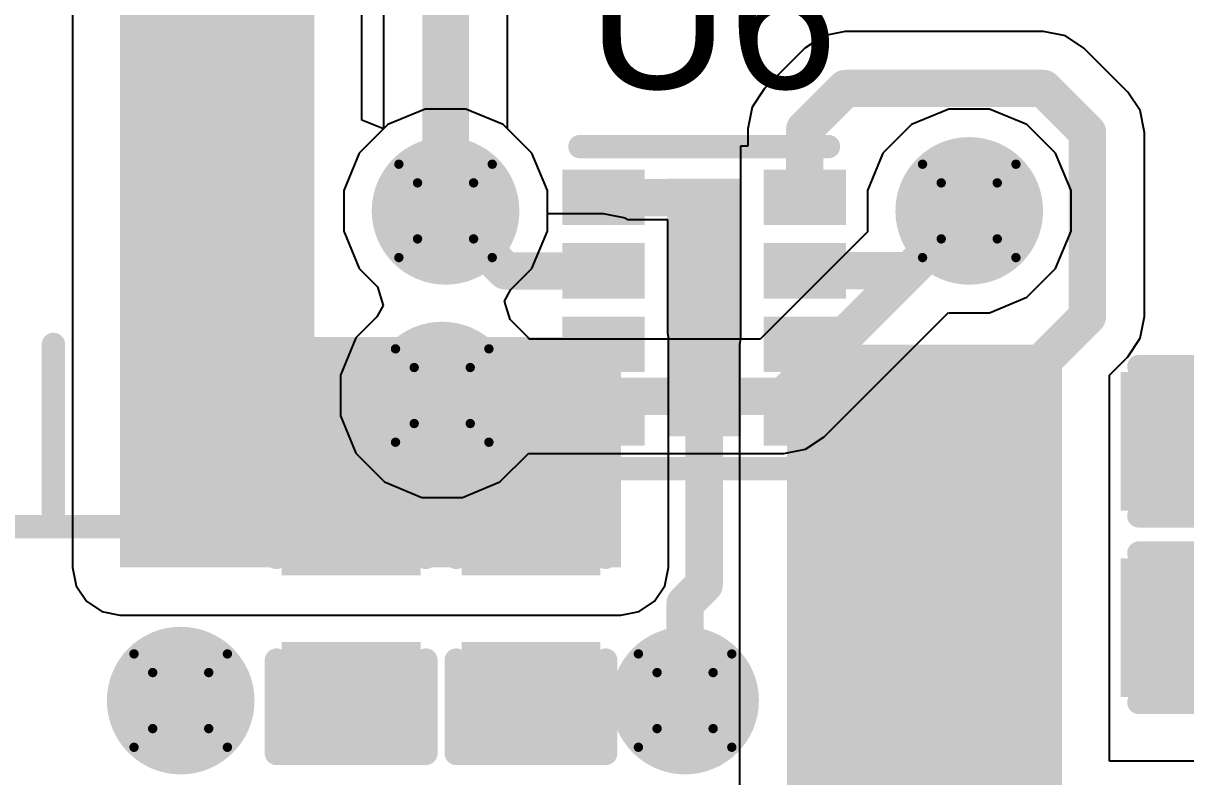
# Model space of a CAD drawing. Header units: inches. Extents: x -6 to 198, y 0 to 119.
# Drawn here: x 48.01 to 54.34, y 24.12 to 28.22 of the extents above; entities that cross this region are included whole.
import ezdxf

# ---------------------------------------------------------------- set-up
doc = ezdxf.new("R2010")
doc.units = ezdxf.units.IN
for name, color, linetype in [('Bottom Layer', 5, 'Continuous'), ('Bottom Solder', 6, 'Continuous'), ('Drill Drawing', 1, 'Continuous'), ('Top Layer', 1, 'Continuous'), ('Top Overlay', 2, 'Continuous'), ('Top Paste', 8, 'Continuous'), ('Top Solder', 216, 'Continuous'), ('Via Holes', 16, 'Continuous')]:
    doc.layers.add(name, color=color, linetype=linetype)
doc.styles.add('Arial', font='', dxfattribs={"height": 0.2})
doc.styles.get('Arial').set_extended_font_data('Arial')

# ---------------------------------------------------------------- blocks, each defined once
blk = doc.blocks.new('DFN_8_1_2_1_6__22')
at = {"layer": 'Top Layer'}
for points in [[(-0.375, 0.7), (-0.375, 0.5), (-0.72, 0.5), (-0.72, 0.7)], [(0.72, 0.7), (0.72, 0.5), (0.375, 0.5), (0.375, 0.7)], [(0.15, 0.65), (0.15, -0.65), (-0.15, -0.65), (-0.15, 0.65)], [(-0.375, 0.3), (-0.375, 0.1), (-0.72, 0.1), (-0.72, 0.3)], [(0.72, 0.3), (0.72, 0.1), (0.375, 0.1), (0.375, 0.3)], [(-0.375, -0.1), (-0.375, -0.3), (-0.72, -0.3), (-0.72, -0.1)], [(0.72, -0.1), (0.72, -0.3), (0.375, -0.3), (0.375, -0.1)], [(-0.375, -0.5), (-0.375, -0.7), (-0.72, -0.7), (-0.72, -0.5)], [(0.72, -0.5), (0.72, -0.7), (0.375, -0.7), (0.375, -0.5)]]:
    blk.add_hatch(color=1, dxfattribs=at).paths.add_polyline_path(points)
at = {"layer": 'Top Paste'}
for points in [[(-0.375, 0.7), (-0.375, 0.5), (-0.72, 0.5), (-0.72, 0.7)], [(0.72, 0.7), (0.72, 0.5), (0.375, 0.5), (0.375, 0.7)], [(0.15, 0.65), (0.15, -0.65), (-0.15, -0.65), (-0.15, 0.65)], [(-0.375, 0.3), (-0.375, 0.1), (-0.72, 0.1), (-0.72, 0.3)], [(0.72, 0.3), (0.72, 0.1), (0.375, 0.1), (0.375, 0.3)], [(-0.375, -0.1), (-0.375, -0.3), (-0.72, -0.3), (-0.72, -0.1)], [(0.72, -0.1), (0.72, -0.3), (0.375, -0.3), (0.375, -0.1)], [(-0.375, -0.5), (-0.375, -0.7), (-0.72, -0.7), (-0.72, -0.5)], [(0.72, -0.5), (0.72, -0.7), (0.375, -0.7), (0.375, -0.5)]]:
    blk.add_hatch(color=8, dxfattribs=at).paths.add_polyline_path(points)
at = {"layer": 'Top Solder'}
for points in [[(-0.3242, 0.7508), (-0.3242, 0.4492), (-0.7708, 0.4492), (-0.7708, 0.7508)], [(0.2008, 0.7008), (0.2008, -0.7008), (-0.2008, -0.7008), (-0.2008, 0.7008)], [(0.7708, 0.7508), (0.7708, 0.4492), (0.3242, 0.4492), (0.3242, 0.7508)], [(-0.3242, 0.3508), (-0.3242, 0.0492), (-0.7708, 0.0492), (-0.7708, 0.3508)], [(0.7708, 0.3508), (0.7708, 0.0492), (0.3242, 0.0492), (0.3242, 0.3508)], [(-0.3242, -0.0492), (-0.3242, -0.3508), (-0.7708, -0.3508), (-0.7708, -0.0492)], [(0.7708, -0.0492), (0.7708, -0.3508), (0.3242, -0.3508), (0.3242, -0.0492)], [(-0.3242, -0.4492), (-0.3242, -0.7508), (-0.7708, -0.7508), (-0.7708, -0.4492)], [(0.7708, -0.4492), (0.7708, -0.7508), (0.3242, -0.7508), (0.3242, -0.4492)]]:
    blk.add_hatch(color=216, dxfattribs=at).paths.add_polyline_path(points)
at = {"layer": 'Top Overlay'}
for points in [[(0.6762, 0.8762, 0.127, 0.127, 0), (-0.6762, 0.8762, 0.127, 0.127, 0)], [(-0.8523, 0.6, 0.127, 0.127, 0), (-0.9793, 0.727, 0.127, 0.127, 0)], [(-0.9793, 0.727, 0.127, 0.127, 0), (-0.9793, 0.473, 0.127, 0.127, 0)], [(-0.8523, 0.6, 0.127, 0.127, 0), (-0.9793, 0.473, 0.127, 0.127, 0)], [(0.6762, -0.8762, 0.127, 0.127, 0), (-0.6762, -0.8762, 0.127, 0.127, 0)]]:
    blk.add_lwpolyline(points, format="xyseb", dxfattribs=at)
for points in [[(-0.7079, 0.8762, 0.0635, 0.0635, 1), (-0.6444, 0.8762, 0.0635, 0.0635, 1)], [(0.6444, 0.8762, 0.0635, 0.0635, 1), (0.7079, 0.8762, 0.0635, 0.0635, 1)], [(-1.011, 0.727, 0.0635, 0.0635, 1), (-0.9475, 0.727, 0.0635, 0.0635, 1)], [(-1.011, 0.727, 0.0635, 0.0635, 1), (-0.9475, 0.727, 0.0635, 0.0635, 1)], [(-0.884, 0.6, 0.0635, 0.0635, 1), (-0.8205, 0.6, 0.0635, 0.0635, 1)], [(-0.884, 0.6, 0.0635, 0.0635, 1), (-0.8205, 0.6, 0.0635, 0.0635, 1)], [(-1.011, 0.473, 0.0635, 0.0635, 1), (-0.9475, 0.473, 0.0635, 0.0635, 1)], [(-1.011, 0.473, 0.0635, 0.0635, 1), (-0.9475, 0.473, 0.0635, 0.0635, 1)], [(-0.7079, -0.8762, 0.0635, 0.0635, 1), (-0.6444, -0.8762, 0.0635, 0.0635, 1)], [(0.6444, -0.8762, 0.0635, 0.0635, 1), (0.7079, -0.8762, 0.0635, 0.0635, 1)]]:
    blk.add_lwpolyline(points, format="xyseb", close=True, dxfattribs=at)
blk = doc.blocks.new('C___0402_26')
at = {"layer": 'Top Layer'}
for points in [[(-0.6985, -0.3175), (-0.6985, 0.3175), (-0.2413, 0.3175), (-0.2413, -0.3175)], [(0.2413, -0.3175), (0.2413, 0.3175), (0.6985, 0.3175), (0.6985, -0.3175)]]:
    blk.add_hatch(color=1, dxfattribs=at).paths.add_polyline_path(points)
at = {"layer": 'Top Paste'}
for points in [[(-0.6985, -0.3175), (-0.6985, 0.3175), (-0.2413, 0.3175), (-0.2413, -0.3175)], [(0.2413, -0.3175), (0.2413, 0.3175), (0.6985, 0.3175), (0.6985, -0.3175)]]:
    blk.add_hatch(color=8, dxfattribs=at).paths.add_polyline_path(points)
at = {"layer": 'Top Solder'}
for points in [[(-0.7585, -0.3775), (-0.7585, 0.3775), (-0.1813, 0.3775), (-0.1813, -0.3775)], [(0.1813, -0.3775), (0.1813, 0.3775), (0.7585, 0.3775), (0.7585, -0.3775)]]:
    blk.add_hatch(color=216, dxfattribs=at).paths.add_polyline_path(points)
at = {"layer": 'Top Overlay'}
for points in [[(-0.7874, 0.4064, 0.127, 0.127, 0), (-0.7874, -0.4064, 0.127, 0.127, 0)], [(-0.2794, 0.4064, 0.127, 0.127, 0), (-0.7874, 0.4064, 0.127, 0.127, 0)], [(0.7874, 0.4064, 0.127, 0.127, 0), (0.2794, 0.4064, 0.127, 0.127, 0)], [(0.7874, 0.4064, 0.127, 0.127, 0), (0.7874, -0.4064, 0.127, 0.127, 0)], [(-0.2794, -0.4064, 0.127, 0.127, 0), (-0.7874, -0.4064, 0.127, 0.127, 0)], [(0.7874, -0.4064, 0.127, 0.127, 0), (0.2794, -0.4064, 0.127, 0.127, 0)]]:
    blk.add_lwpolyline(points, format="xyseb", dxfattribs=at)
for points in [[(-0.8191, 0.4064, 0.0635, 0.0635, 1), (-0.7556, 0.4064, 0.0635, 0.0635, 1)], [(-0.8191, 0.4064, 0.0635, 0.0635, 1), (-0.7556, 0.4064, 0.0635, 0.0635, 1)], [(-0.3111, 0.4064, 0.0635, 0.0635, 1), (-0.2477, 0.4064, 0.0635, 0.0635, 1)], [(0.2477, 0.4064, 0.0635, 0.0635, 1), (0.3111, 0.4064, 0.0635, 0.0635, 1)], [(0.7556, 0.4064, 0.0635, 0.0635, 1), (0.8191, 0.4064, 0.0635, 0.0635, 1)], [(0.7556, 0.4064, 0.0635, 0.0635, 1), (0.8191, 0.4064, 0.0635, 0.0635, 1)], [(-0.8191, -0.4064, 0.0635, 0.0635, 1), (-0.7556, -0.4064, 0.0635, 0.0635, 1)], [(-0.8191, -0.4064, 0.0635, 0.0635, 1), (-0.7556, -0.4064, 0.0635, 0.0635, 1)], [(-0.3111, -0.4064, 0.0635, 0.0635, 1), (-0.2477, -0.4064, 0.0635, 0.0635, 1)], [(0.2477, -0.4064, 0.0635, 0.0635, 1), (0.3111, -0.4064, 0.0635, 0.0635, 1)], [(0.7556, -0.4064, 0.0635, 0.0635, 1), (0.8191, -0.4064, 0.0635, 0.0635, 1)], [(0.7556, -0.4064, 0.0635, 0.0635, 1), (0.8191, -0.4064, 0.0635, 0.0635, 1)]]:
    blk.add_lwpolyline(points, format="xyseb", close=True, dxfattribs=at)
blk = doc.blocks.new('C___0402_28')
at = {"layer": 'Top Layer'}
for points in [[(-0.6985, -0.3175), (-0.6985, 0.3175), (-0.2413, 0.3175), (-0.2413, -0.3175)], [(0.2413, -0.3175), (0.2413, 0.3175), (0.6985, 0.3175), (0.6985, -0.3175)]]:
    blk.add_hatch(color=1, dxfattribs=at).paths.add_polyline_path(points)
at = {"layer": 'Top Paste'}
for points in [[(-0.6985, -0.3175), (-0.6985, 0.3175), (-0.2413, 0.3175), (-0.2413, -0.3175)], [(0.2413, -0.3175), (0.2413, 0.3175), (0.6985, 0.3175), (0.6985, -0.3175)]]:
    blk.add_hatch(color=8, dxfattribs=at).paths.add_polyline_path(points)
at = {"layer": 'Top Solder'}
for points in [[(-0.7585, -0.3775), (-0.7585, 0.3775), (-0.1813, 0.3775), (-0.1813, -0.3775)], [(0.1813, -0.3775), (0.1813, 0.3775), (0.7585, 0.3775), (0.7585, -0.3775)]]:
    blk.add_hatch(color=216, dxfattribs=at).paths.add_polyline_path(points)
at = {"layer": 'Top Overlay'}
for points in [[(-0.7874, 0.4064, 0.127, 0.127, 0), (-0.7874, -0.4064, 0.127, 0.127, 0)], [(-0.7874, 0.4064, 0.127, 0.127, 0), (-0.2794, 0.4064, 0.127, 0.127, 0)], [(0.2794, 0.4064, 0.127, 0.127, 0), (0.7874, 0.4064, 0.127, 0.127, 0)], [(0.7874, 0.4064, 0.127, 0.127, 0), (0.7874, -0.4064, 0.127, 0.127, 0)], [(-0.7874, -0.4064, 0.127, 0.127, 0), (-0.2794, -0.4064, 0.127, 0.127, 0)], [(0.2794, -0.4064, 0.127, 0.127, 0), (0.7874, -0.4064, 0.127, 0.127, 0)]]:
    blk.add_lwpolyline(points, format="xyseb", dxfattribs=at)
for points in [[(-0.8191, 0.4064, 0.0635, 0.0635, 1), (-0.7556, 0.4064, 0.0635, 0.0635, 1)], [(-0.8191, 0.4064, 0.0635, 0.0635, 1), (-0.7556, 0.4064, 0.0635, 0.0635, 1)], [(-0.3111, 0.4064, 0.0635, 0.0635, 1), (-0.2477, 0.4064, 0.0635, 0.0635, 1)], [(0.2477, 0.4064, 0.0635, 0.0635, 1), (0.3111, 0.4064, 0.0635, 0.0635, 1)], [(0.7556, 0.4064, 0.0635, 0.0635, 1), (0.8191, 0.4064, 0.0635, 0.0635, 1)], [(0.7556, 0.4064, 0.0635, 0.0635, 1), (0.8191, 0.4064, 0.0635, 0.0635, 1)], [(-0.8191, -0.4064, 0.0635, 0.0635, 1), (-0.7556, -0.4064, 0.0635, 0.0635, 1)], [(-0.8191, -0.4064, 0.0635, 0.0635, 1), (-0.7556, -0.4064, 0.0635, 0.0635, 1)], [(-0.3111, -0.4064, 0.0635, 0.0635, 1), (-0.2477, -0.4064, 0.0635, 0.0635, 1)], [(0.2477, -0.4064, 0.0635, 0.0635, 1), (0.3111, -0.4064, 0.0635, 0.0635, 1)], [(0.7556, -0.4064, 0.0635, 0.0635, 1), (0.8191, -0.4064, 0.0635, 0.0635, 1)], [(0.7556, -0.4064, 0.0635, 0.0635, 1), (0.8191, -0.4064, 0.0635, 0.0635, 1)]]:
    blk.add_lwpolyline(points, format="xyseb", close=True, dxfattribs=at)
blk = doc.blocks.new('C___0402_114')
at = {"layer": 'Top Layer'}
for points in [[(-0.6985, -0.3175), (-0.6985, 0.3175), (-0.2413, 0.3175), (-0.2413, -0.3175)], [(0.2413, -0.3175), (0.2413, 0.3175), (0.6985, 0.3175), (0.6985, -0.3175)]]:
    blk.add_hatch(color=1, dxfattribs=at).paths.add_polyline_path(points)
at = {"layer": 'Top Paste'}
for points in [[(-0.6985, -0.3175), (-0.6985, 0.3175), (-0.2413, 0.3175), (-0.2413, -0.3175)], [(0.2413, -0.3175), (0.2413, 0.3175), (0.6985, 0.3175), (0.6985, -0.3175)]]:
    blk.add_hatch(color=8, dxfattribs=at).paths.add_polyline_path(points)
at = {"layer": 'Top Solder'}
for points in [[(-0.7585, -0.3775), (-0.7585, 0.3775), (-0.1813, 0.3775), (-0.1813, -0.3775)], [(0.1813, -0.3775), (0.1813, 0.3775), (0.7585, 0.3775), (0.7585, -0.3775)]]:
    blk.add_hatch(color=216, dxfattribs=at).paths.add_polyline_path(points)
at = {"layer": 'Top Overlay'}
for points in [[(-0.7874, 0.4064, 0.127, 0.127, 0), (-0.7874, -0.4064, 0.127, 0.127, 0)], [(-0.2794, 0.4064, 0.127, 0.127, 0), (-0.7874, 0.4064, 0.127, 0.127, 0)], [(0.7874, 0.4064, 0.127, 0.127, 0), (0.2794, 0.4064, 0.127, 0.127, 0)], [(0.7874, 0.4064, 0.127, 0.127, 0), (0.7874, -0.4064, 0.127, 0.127, 0)], [(-0.2794, -0.4064, 0.127, 0.127, 0), (-0.7874, -0.4064, 0.127, 0.127, 0)], [(0.7874, -0.4064, 0.127, 0.127, 0), (0.2794, -0.4064, 0.127, 0.127, 0)]]:
    blk.add_lwpolyline(points, format="xyseb", dxfattribs=at)
for points in [[(-0.8191, 0.4064, 0.0635, 0.0635, 1), (-0.7556, 0.4064, 0.0635, 0.0635, 1)], [(-0.8191, 0.4064, 0.0635, 0.0635, 1), (-0.7556, 0.4064, 0.0635, 0.0635, 1)], [(-0.3111, 0.4064, 0.0635, 0.0635, 1), (-0.2477, 0.4064, 0.0635, 0.0635, 1)], [(0.2477, 0.4064, 0.0635, 0.0635, 1), (0.3111, 0.4064, 0.0635, 0.0635, 1)], [(0.7556, 0.4064, 0.0635, 0.0635, 1), (0.8191, 0.4064, 0.0635, 0.0635, 1)], [(0.7556, 0.4064, 0.0635, 0.0635, 1), (0.8191, 0.4064, 0.0635, 0.0635, 1)], [(-0.8191, -0.4064, 0.0635, 0.0635, 1), (-0.7556, -0.4064, 0.0635, 0.0635, 1)], [(-0.8191, -0.4064, 0.0635, 0.0635, 1), (-0.7556, -0.4064, 0.0635, 0.0635, 1)], [(-0.3111, -0.4064, 0.0635, 0.0635, 1), (-0.2477, -0.4064, 0.0635, 0.0635, 1)], [(0.2477, -0.4064, 0.0635, 0.0635, 1), (0.3111, -0.4064, 0.0635, 0.0635, 1)], [(0.7556, -0.4064, 0.0635, 0.0635, 1), (0.8191, -0.4064, 0.0635, 0.0635, 1)], [(0.7556, -0.4064, 0.0635, 0.0635, 1), (0.8191, -0.4064, 0.0635, 0.0635, 1)]]:
    blk.add_lwpolyline(points, format="xyseb", close=True, dxfattribs=at)
blk = doc.blocks.new('C___0402_122')
at = {"layer": 'Top Layer'}
for points in [[(-0.6985, -0.3175), (-0.6985, 0.3175), (-0.2413, 0.3175), (-0.2413, -0.3175)], [(0.2413, -0.3175), (0.2413, 0.3175), (0.6985, 0.3175), (0.6985, -0.3175)]]:
    blk.add_hatch(color=1, dxfattribs=at).paths.add_polyline_path(points)
at = {"layer": 'Top Paste'}
for points in [[(-0.6985, -0.3175), (-0.6985, 0.3175), (-0.2413, 0.3175), (-0.2413, -0.3175)], [(0.2413, -0.3175), (0.2413, 0.3175), (0.6985, 0.3175), (0.6985, -0.3175)]]:
    blk.add_hatch(color=8, dxfattribs=at).paths.add_polyline_path(points)
at = {"layer": 'Top Solder'}
for points in [[(-0.7585, -0.3775), (-0.7585, 0.3775), (-0.1813, 0.3775), (-0.1813, -0.3775)], [(0.1813, -0.3775), (0.1813, 0.3775), (0.7585, 0.3775), (0.7585, -0.3775)]]:
    blk.add_hatch(color=216, dxfattribs=at).paths.add_polyline_path(points)
at = {"layer": 'Top Overlay'}
for points in [[(-0.7874, 0.4064, 0.127, 0.127, 0), (-0.2794, 0.4064, 0.127, 0.127, 0)], [(-0.7874, 0.4064, 0.127, 0.127, 0), (-0.7874, -0.4064, 0.127, 0.127, 0)], [(0.2794, 0.4064, 0.127, 0.127, 0), (0.7874, 0.4064, 0.127, 0.127, 0)], [(0.7874, 0.4064, 0.127, 0.127, 0), (0.7874, -0.4064, 0.127, 0.127, 0)], [(-0.7874, -0.4064, 0.127, 0.127, 0), (-0.2794, -0.4064, 0.127, 0.127, 0)], [(0.2794, -0.4064, 0.127, 0.127, 0), (0.7874, -0.4064, 0.127, 0.127, 0)]]:
    blk.add_lwpolyline(points, format="xyseb", dxfattribs=at)
for points in [[(-0.8191, 0.4064, 0.0635, 0.0635, 1), (-0.7556, 0.4064, 0.0635, 0.0635, 1)], [(-0.8191, 0.4064, 0.0635, 0.0635, 1), (-0.7556, 0.4064, 0.0635, 0.0635, 1)], [(-0.3111, 0.4064, 0.0635, 0.0635, 1), (-0.2477, 0.4064, 0.0635, 0.0635, 1)], [(0.2477, 0.4064, 0.0635, 0.0635, 1), (0.3111, 0.4064, 0.0635, 0.0635, 1)], [(0.7556, 0.4064, 0.0635, 0.0635, 1), (0.8191, 0.4064, 0.0635, 0.0635, 1)], [(0.7556, 0.4064, 0.0635, 0.0635, 1), (0.8191, 0.4064, 0.0635, 0.0635, 1)], [(-0.8191, -0.4064, 0.0635, 0.0635, 1), (-0.7556, -0.4064, 0.0635, 0.0635, 1)], [(-0.8191, -0.4064, 0.0635, 0.0635, 1), (-0.7556, -0.4064, 0.0635, 0.0635, 1)], [(-0.3111, -0.4064, 0.0635, 0.0635, 1), (-0.2477, -0.4064, 0.0635, 0.0635, 1)], [(0.2477, -0.4064, 0.0635, 0.0635, 1), (0.3111, -0.4064, 0.0635, 0.0635, 1)], [(0.7556, -0.4064, 0.0635, 0.0635, 1), (0.8191, -0.4064, 0.0635, 0.0635, 1)], [(0.7556, -0.4064, 0.0635, 0.0635, 1), (0.8191, -0.4064, 0.0635, 0.0635, 1)]]:
    blk.add_lwpolyline(points, format="xyseb", close=True, dxfattribs=at)

msp = doc.modelspace()

# ---------------------------------------------------------------- hatches: boundary and pattern name
at = {"layer": 'Bottom Layer'}
h = msp.add_hatch(color=5, dxfattribs=at)
edge = h.paths.add_edge_path()
edge.add_arc((50.3101, 27.1963), 0.3, 0, 360)
h = msp.add_hatch(color=5, dxfattribs=at)
edge = h.paths.add_edge_path()
edge.add_arc((53.1585, 27.1963), 0.3, 0, 360)
h = msp.add_hatch(color=5, dxfattribs=at)
edge = h.paths.add_edge_path()
edge.add_arc((50.292, 26.1917), 0.3, 0, 360)
h = msp.add_hatch(color=5, dxfattribs=at)
edge = h.paths.add_edge_path()
edge.add_arc((48.8696, 24.5319), 0.3, 0, 360)
h = msp.add_hatch(color=5, dxfattribs=at)
edge = h.paths.add_edge_path()
edge.add_arc((51.613, 24.5319), 0.3, 0, 360)
at = {"layer": 'Bottom Solder'}
h = msp.add_hatch(color=6, dxfattribs=at)
edge = h.paths.add_edge_path()
edge.add_arc((50.3101, 27.1963), 0.4016, 0, 360)
h = msp.add_hatch(color=6, dxfattribs=at)
edge = h.paths.add_edge_path()
edge.add_arc((53.1585, 27.1963), 0.4016, 0, 360)
h = msp.add_hatch(color=6, dxfattribs=at)
edge = h.paths.add_edge_path()
edge.add_arc((50.292, 26.1917), 0.4016, 0, 360)
h = msp.add_hatch(color=6, dxfattribs=at)
edge = h.paths.add_edge_path()
edge.add_arc((48.8696, 24.5319), 0.4016, 0, 360)
h = msp.add_hatch(color=6, dxfattribs=at)
edge = h.paths.add_edge_path()
edge.add_arc((51.613, 24.5319), 0.4016, 0, 360)
at = {"layer": 'Top Layer'}
for points in [[(48.5394, 25.2561), (49.5959, 25.2561), (49.5959, 29.3383), (48.5394, 29.3383)], [(51.2642, 26.5096), (48.5394, 26.5096), (48.5394, 25.2561), (51.2642, 25.2561)], [(53.6625, 26.4689), (52.167, 26.4689), (52.167, 22.1522), (53.6625, 22.1522)]]:
    msp.add_hatch(color=1, dxfattribs=at).paths.add_polyline_path(points)
h = msp.add_hatch(color=1, dxfattribs=at)
edge = h.paths.add_edge_path()
edge.add_arc((50.3101, 27.1963), 0.3, 0, 360)
h = msp.add_hatch(color=1, dxfattribs=at)
edge = h.paths.add_edge_path()
edge.add_arc((53.1585, 27.1963), 0.3, 0, 360)
h = msp.add_hatch(color=1, dxfattribs=at)
edge = h.paths.add_edge_path()
edge.add_arc((50.292, 26.1917), 0.3, 0, 360)
h = msp.add_hatch(color=1, dxfattribs=at)
edge = h.paths.add_edge_path()
edge.add_arc((48.8696, 24.5319), 0.3, 0, 360)
h = msp.add_hatch(color=1, dxfattribs=at)
edge = h.paths.add_edge_path()
edge.add_arc((51.613, 24.5319), 0.3, 0, 360)
at = {"layer": 'Top Solder'}
h = msp.add_hatch(color=216, dxfattribs=at)
edge = h.paths.add_edge_path()
edge.add_arc((50.3101, 27.1963), 0.4016, 0, 360)
h = msp.add_hatch(color=216, dxfattribs=at)
edge = h.paths.add_edge_path()
edge.add_arc((53.1585, 27.1963), 0.4016, 0, 360)
h = msp.add_hatch(color=216, dxfattribs=at)
edge = h.paths.add_edge_path()
edge.add_arc((50.292, 26.1917), 0.4016, 0, 360)
h = msp.add_hatch(color=216, dxfattribs=at)
edge = h.paths.add_edge_path()
edge.add_arc((48.8696, 24.5319), 0.4016, 0, 360)
h = msp.add_hatch(color=216, dxfattribs=at)
edge = h.paths.add_edge_path()
edge.add_arc((51.613, 24.5319), 0.4016, 0, 360)
at = {"layer": 'Via Holes'}
h = msp.add_hatch(color=7, dxfattribs=at)
edge = h.paths.add_edge_path()
edge.add_arc((50.3101, 27.1963), 0.15, 0, 360)
h = msp.add_hatch(color=7, dxfattribs=at)
edge = h.paths.add_edge_path()
edge.add_arc((53.1585, 27.1963), 0.15, 0, 360)
h = msp.add_hatch(color=7, dxfattribs=at)
edge = h.paths.add_edge_path()
edge.add_arc((50.292, 26.1917), 0.15, 0, 360)
h = msp.add_hatch(color=7, dxfattribs=at)
edge = h.paths.add_edge_path()
edge.add_arc((48.8696, 24.5319), 0.15, 0, 360)
h = msp.add_hatch(color=7, dxfattribs=at)
edge = h.paths.add_edge_path()
edge.add_arc((51.613, 24.5319), 0.15, 0, 360)

# ---------------------------------------------------------------- linework, layer by layer
at = {"layer": 'Bottom Layer'}
for p, q in [((50.6467, 27.6431), (50.6467, 30.8056)), ((49.9734, 30.6661), (49.9734, 27.6431)), ((53.0483, 27.7503), (52.8447, 27.6659)), ((53.2687, 27.7503), (53.0483, 27.7503)), ((53.4723, 27.6659), (53.2687, 27.7503)), ((49.9734, 27.6431), (49.8404, 27.5101)), ((50.7797, 27.5101), (50.6467, 27.6431)), ((52.8447, 27.6659), (52.6888, 27.5101)), ((53.6282, 27.5101), (53.4723, 27.6659)), ((49.8404, 27.5101), (49.7561, 27.3065)), ((50.8641, 27.3065), (50.7797, 27.5101)), ((52.6888, 27.5101), (52.6045, 27.3065)), ((53.7125, 27.3065), (53.6282, 27.5101)), ((49.7561, 27.3065), (49.7561, 27.0861)), ((50.8641, 27.0861), (50.8641, 27.3065)), ((52.6045, 27.3065), (52.6045, 27.0861)), ((53.7125, 27.0861), (53.7125, 27.3065)), ((49.7561, 27.0861), (49.8404, 26.8825)), ((50.7797, 26.8825), (50.8641, 27.0861)), ((52.6058, 27.083), (52.0209, 26.4982)), ((52.6045, 27.0861), (52.6058, 27.083)), ((53.6282, 26.8825), (53.7125, 27.0861)), ((49.8404, 26.8825), (49.9399, 26.783)), ((50.6652, 26.7679), (50.7797, 26.8825)), ((53.4723, 26.7266), (53.6282, 26.8825)), ((49.9399, 26.783), (49.9716, 26.6823)), ((50.6305, 26.7056), (50.6652, 26.7679)), ((50.6622, 26.605), (50.6305, 26.7056)), ((53.2687, 26.6423), (53.4723, 26.7266)), ((49.9369, 26.6201), (49.8223, 26.5055)), ((49.9716, 26.6823), (49.9369, 26.6201)), ((52.3694, 25.9677), (53.0453, 26.6435)), ((53.0453, 26.6435), (53.0483, 26.6423)), ((53.0483, 26.6423), (53.2687, 26.6423)), ((50.7617, 26.5055), (50.6622, 26.605)), ((49.8223, 26.5055), (49.738, 26.3019)), ((50.7647, 26.4982), (50.7617, 26.5055)), ((52.0209, 26.4982), (50.7647, 26.4982)), ((49.738, 26.3019), (49.738, 26.0815)), ((49.738, 26.0815), (49.8223, 25.8779)), ((52.2686, 25.9003), (52.3694, 25.9677)), ((49.8223, 25.8779), (49.9782, 25.7221)), ((50.6058, 25.7221), (50.7604, 25.8766)), ((50.7604, 25.8766), (52.1496, 25.8766)), ((52.1496, 25.8766), (52.2686, 25.9003)), ((49.9782, 25.7221), (50.1818, 25.6377)), ((50.4022, 25.6377), (50.6058, 25.7221)), ((50.1818, 25.6377), (50.4022, 25.6377))]:
    msp.add_line(p, q, dxfattribs=at)
for points in [[(50.3101, 27.1963, 0.254, 0.254, 0), (50.3101, 30.8056, 0.254, 0.254, 0)], [(52.1496, 26.1874, 0.2032, 0.2032, 0), (53.1585, 27.1963, 0.2032, 0.2032, 0)], [(50.3057, 26.1917, 0.2032, 0.2032, 0), (50.3101, 26.1874, 0.2032, 0.2032, 0)], [(50.3101, 26.1874, 0.2032, 0.2032, 0), (52.1496, 26.1874, 0.2032, 0.2032, 0)]]:
    msp.add_lwpolyline(points, format="xyseb", dxfattribs=at)
for points in [[(50.2466, 27.1963, 0.127, 0.127, 1), (50.3736, 27.1963, 0.127, 0.127, 1)], [(53.1077, 27.1963, 0.1016, 0.1016, 1), (53.2093, 27.1963, 0.1016, 0.1016, 1)], [(50.2549, 26.1917, 0.1016, 0.1016, 1), (50.3565, 26.1917, 0.1016, 0.1016, 1)], [(50.2593, 26.1874, 0.1016, 0.1016, 1), (50.3609, 26.1874, 0.1016, 0.1016, 1)], [(50.2593, 26.1874, 0.1016, 0.1016, 1), (50.3609, 26.1874, 0.1016, 0.1016, 1)], [(52.0988, 26.1874, 0.1016, 0.1016, 1), (52.2004, 26.1874, 0.1016, 0.1016, 1)], [(52.0988, 26.1874, 0.1016, 0.1016, 1), (52.2004, 26.1874, 0.1016, 0.1016, 1)]]:
    msp.add_lwpolyline(points, format="xyseb", close=True, dxfattribs=at)
at = {"layer": 'Drill Drawing'}
for points in [[(50.0561, 27.4503, 0.0508, 0.0508, 0), (50.5641, 27.4503, 0.0508, 0.0508, 0)], [(50.0561, 26.9423, 0.0508, 0.0508, 0), (50.0561, 27.4503, 0.0508, 0.0508, 0)], [(50.5641, 26.9423, 0.0508, 0.0508, 0), (50.5641, 27.4503, 0.0508, 0.0508, 0)], [(52.9045, 27.4503, 0.0508, 0.0508, 0), (53.4125, 27.4503, 0.0508, 0.0508, 0)], [(52.9045, 26.9423, 0.0508, 0.0508, 0), (52.9045, 27.4503, 0.0508, 0.0508, 0)], [(53.4125, 26.9423, 0.0508, 0.0508, 0), (53.4125, 27.4503, 0.0508, 0.0508, 0)], [(50.1577, 27.3487, 0.0508, 0.0508, 0), (50.4625, 27.3487, 0.0508, 0.0508, 0)], [(50.1577, 27.0439, 0.0508, 0.0508, 0), (50.1577, 27.3487, 0.0508, 0.0508, 0)], [(50.4625, 27.0439, 0.0508, 0.0508, 0), (50.4625, 27.3487, 0.0508, 0.0508, 0)], [(53.0061, 27.3487, 0.0508, 0.0508, 0), (53.3109, 27.3487, 0.0508, 0.0508, 0)], [(53.0061, 27.0439, 0.0508, 0.0508, 0), (53.0061, 27.3487, 0.0508, 0.0508, 0)], [(53.3109, 27.0439, 0.0508, 0.0508, 0), (53.3109, 27.3487, 0.0508, 0.0508, 0)], [(50.1577, 27.0439, 0.0508, 0.0508, 0), (50.4625, 27.0439, 0.0508, 0.0508, 0)], [(53.0061, 27.0439, 0.0508, 0.0508, 0), (53.3109, 27.0439, 0.0508, 0.0508, 0)], [(50.0561, 26.9423, 0.0508, 0.0508, 0), (50.5641, 26.9423, 0.0508, 0.0508, 0)], [(52.9045, 26.9423, 0.0508, 0.0508, 0), (53.4125, 26.9423, 0.0508, 0.0508, 0)], [(50.038, 26.4457, 0.0508, 0.0508, 0), (50.546, 26.4457, 0.0508, 0.0508, 0)], [(50.038, 25.9377, 0.0508, 0.0508, 0), (50.038, 26.4457, 0.0508, 0.0508, 0)], [(50.546, 25.9377, 0.0508, 0.0508, 0), (50.546, 26.4457, 0.0508, 0.0508, 0)], [(50.1396, 26.3441, 0.0508, 0.0508, 0), (50.4444, 26.3441, 0.0508, 0.0508, 0)], [(50.1396, 26.0393, 0.0508, 0.0508, 0), (50.1396, 26.3441, 0.0508, 0.0508, 0)], [(50.4444, 26.0393, 0.0508, 0.0508, 0), (50.4444, 26.3441, 0.0508, 0.0508, 0)], [(50.1396, 26.0393, 0.0508, 0.0508, 0), (50.4444, 26.0393, 0.0508, 0.0508, 0)], [(50.038, 25.9377, 0.0508, 0.0508, 0), (50.546, 25.9377, 0.0508, 0.0508, 0)], [(48.6156, 24.7859, 0.0508, 0.0508, 0), (49.1236, 24.7859, 0.0508, 0.0508, 0)], [(48.6156, 24.2779, 0.0508, 0.0508, 0), (48.6156, 24.7859, 0.0508, 0.0508, 0)], [(49.1236, 24.2779, 0.0508, 0.0508, 0), (49.1236, 24.7859, 0.0508, 0.0508, 0)], [(51.359, 24.7859, 0.0508, 0.0508, 0), (51.867, 24.7859, 0.0508, 0.0508, 0)], [(51.359, 24.2779, 0.0508, 0.0508, 0), (51.359, 24.7859, 0.0508, 0.0508, 0)], [(51.867, 24.2779, 0.0508, 0.0508, 0), (51.867, 24.7859, 0.0508, 0.0508, 0)], [(48.7172, 24.6843, 0.0508, 0.0508, 0), (49.022, 24.6843, 0.0508, 0.0508, 0)], [(48.7172, 24.3795, 0.0508, 0.0508, 0), (48.7172, 24.6843, 0.0508, 0.0508, 0)], [(49.022, 24.3795, 0.0508, 0.0508, 0), (49.022, 24.6843, 0.0508, 0.0508, 0)], [(51.4606, 24.6843, 0.0508, 0.0508, 0), (51.7654, 24.6843, 0.0508, 0.0508, 0)], [(51.4606, 24.3795, 0.0508, 0.0508, 0), (51.4606, 24.6843, 0.0508, 0.0508, 0)], [(51.7654, 24.3795, 0.0508, 0.0508, 0), (51.7654, 24.6843, 0.0508, 0.0508, 0)], [(48.7172, 24.3795, 0.0508, 0.0508, 0), (49.022, 24.3795, 0.0508, 0.0508, 0)], [(51.4606, 24.3795, 0.0508, 0.0508, 0), (51.7654, 24.3795, 0.0508, 0.0508, 0)], [(48.6156, 24.2779, 0.0508, 0.0508, 0), (49.1236, 24.2779, 0.0508, 0.0508, 0)], [(51.359, 24.2779, 0.0508, 0.0508, 0), (51.867, 24.2779, 0.0508, 0.0508, 0)]]:
    msp.add_lwpolyline(points, format="xyseb", dxfattribs=at)
for points in [[(50.0434, 27.4503, 0.0254, 0.0254, 1), (50.0688, 27.4503, 0.0254, 0.0254, 1)], [(50.0434, 27.4503, 0.0254, 0.0254, 1), (50.0688, 27.4503, 0.0254, 0.0254, 1)], [(50.5514, 27.4503, 0.0254, 0.0254, 1), (50.5768, 27.4503, 0.0254, 0.0254, 1)], [(50.5514, 27.4503, 0.0254, 0.0254, 1), (50.5768, 27.4503, 0.0254, 0.0254, 1)], [(52.8918, 27.4503, 0.0254, 0.0254, 1), (52.9172, 27.4503, 0.0254, 0.0254, 1)], [(52.8918, 27.4503, 0.0254, 0.0254, 1), (52.9172, 27.4503, 0.0254, 0.0254, 1)], [(53.3998, 27.4503, 0.0254, 0.0254, 1), (53.4252, 27.4503, 0.0254, 0.0254, 1)], [(53.3998, 27.4503, 0.0254, 0.0254, 1), (53.4252, 27.4503, 0.0254, 0.0254, 1)], [(50.145, 27.3487, 0.0254, 0.0254, 1), (50.1704, 27.3487, 0.0254, 0.0254, 1)], [(50.145, 27.3487, 0.0254, 0.0254, 1), (50.1704, 27.3487, 0.0254, 0.0254, 1)], [(50.4498, 27.3487, 0.0254, 0.0254, 1), (50.4752, 27.3487, 0.0254, 0.0254, 1)], [(50.4498, 27.3487, 0.0254, 0.0254, 1), (50.4752, 27.3487, 0.0254, 0.0254, 1)], [(52.9934, 27.3487, 0.0254, 0.0254, 1), (53.0188, 27.3487, 0.0254, 0.0254, 1)], [(52.9934, 27.3487, 0.0254, 0.0254, 1), (53.0188, 27.3487, 0.0254, 0.0254, 1)], [(53.2982, 27.3487, 0.0254, 0.0254, 1), (53.3236, 27.3487, 0.0254, 0.0254, 1)], [(53.2982, 27.3487, 0.0254, 0.0254, 1), (53.3236, 27.3487, 0.0254, 0.0254, 1)], [(50.145, 27.0439, 0.0254, 0.0254, 1), (50.1704, 27.0439, 0.0254, 0.0254, 1)], [(50.145, 27.0439, 0.0254, 0.0254, 1), (50.1704, 27.0439, 0.0254, 0.0254, 1)], [(50.4498, 27.0439, 0.0254, 0.0254, 1), (50.4752, 27.0439, 0.0254, 0.0254, 1)], [(50.4498, 27.0439, 0.0254, 0.0254, 1), (50.4752, 27.0439, 0.0254, 0.0254, 1)], [(52.9934, 27.0439, 0.0254, 0.0254, 1), (53.0188, 27.0439, 0.0254, 0.0254, 1)], [(52.9934, 27.0439, 0.0254, 0.0254, 1), (53.0188, 27.0439, 0.0254, 0.0254, 1)], [(53.2982, 27.0439, 0.0254, 0.0254, 1), (53.3236, 27.0439, 0.0254, 0.0254, 1)], [(53.2982, 27.0439, 0.0254, 0.0254, 1), (53.3236, 27.0439, 0.0254, 0.0254, 1)], [(50.0434, 26.9423, 0.0254, 0.0254, 1), (50.0688, 26.9423, 0.0254, 0.0254, 1)], [(50.0434, 26.9423, 0.0254, 0.0254, 1), (50.0688, 26.9423, 0.0254, 0.0254, 1)], [(50.5514, 26.9423, 0.0254, 0.0254, 1), (50.5768, 26.9423, 0.0254, 0.0254, 1)], [(50.5514, 26.9423, 0.0254, 0.0254, 1), (50.5768, 26.9423, 0.0254, 0.0254, 1)], [(52.8918, 26.9423, 0.0254, 0.0254, 1), (52.9172, 26.9423, 0.0254, 0.0254, 1)], [(52.8918, 26.9423, 0.0254, 0.0254, 1), (52.9172, 26.9423, 0.0254, 0.0254, 1)], [(53.3998, 26.9423, 0.0254, 0.0254, 1), (53.4252, 26.9423, 0.0254, 0.0254, 1)], [(53.3998, 26.9423, 0.0254, 0.0254, 1), (53.4252, 26.9423, 0.0254, 0.0254, 1)], [(50.0253, 26.4457, 0.0254, 0.0254, 1), (50.0507, 26.4457, 0.0254, 0.0254, 1)], [(50.0253, 26.4457, 0.0254, 0.0254, 1), (50.0507, 26.4457, 0.0254, 0.0254, 1)], [(50.5333, 26.4457, 0.0254, 0.0254, 1), (50.5587, 26.4457, 0.0254, 0.0254, 1)], [(50.5333, 26.4457, 0.0254, 0.0254, 1), (50.5587, 26.4457, 0.0254, 0.0254, 1)], [(50.1269, 26.3441, 0.0254, 0.0254, 1), (50.1523, 26.3441, 0.0254, 0.0254, 1)], [(50.1269, 26.3441, 0.0254, 0.0254, 1), (50.1523, 26.3441, 0.0254, 0.0254, 1)], [(50.4317, 26.3441, 0.0254, 0.0254, 1), (50.4571, 26.3441, 0.0254, 0.0254, 1)], [(50.4317, 26.3441, 0.0254, 0.0254, 1), (50.4571, 26.3441, 0.0254, 0.0254, 1)], [(50.1269, 26.0393, 0.0254, 0.0254, 1), (50.1523, 26.0393, 0.0254, 0.0254, 1)], [(50.1269, 26.0393, 0.0254, 0.0254, 1), (50.1523, 26.0393, 0.0254, 0.0254, 1)], [(50.4317, 26.0393, 0.0254, 0.0254, 1), (50.4571, 26.0393, 0.0254, 0.0254, 1)], [(50.4317, 26.0393, 0.0254, 0.0254, 1), (50.4571, 26.0393, 0.0254, 0.0254, 1)], [(50.0253, 25.9377, 0.0254, 0.0254, 1), (50.0507, 25.9377, 0.0254, 0.0254, 1)], [(50.0253, 25.9377, 0.0254, 0.0254, 1), (50.0507, 25.9377, 0.0254, 0.0254, 1)], [(50.5333, 25.9377, 0.0254, 0.0254, 1), (50.5587, 25.9377, 0.0254, 0.0254, 1)], [(50.5333, 25.9377, 0.0254, 0.0254, 1), (50.5587, 25.9377, 0.0254, 0.0254, 1)], [(48.6029, 24.7859, 0.0254, 0.0254, 1), (48.6283, 24.7859, 0.0254, 0.0254, 1)], [(48.6029, 24.7859, 0.0254, 0.0254, 1), (48.6283, 24.7859, 0.0254, 0.0254, 1)], [(49.1109, 24.7859, 0.0254, 0.0254, 1), (49.1363, 24.7859, 0.0254, 0.0254, 1)], [(49.1109, 24.7859, 0.0254, 0.0254, 1), (49.1363, 24.7859, 0.0254, 0.0254, 1)], [(51.3463, 24.7859, 0.0254, 0.0254, 1), (51.3717, 24.7859, 0.0254, 0.0254, 1)], [(51.3463, 24.7859, 0.0254, 0.0254, 1), (51.3717, 24.7859, 0.0254, 0.0254, 1)], [(51.8543, 24.7859, 0.0254, 0.0254, 1), (51.8797, 24.7859, 0.0254, 0.0254, 1)], [(51.8543, 24.7859, 0.0254, 0.0254, 1), (51.8797, 24.7859, 0.0254, 0.0254, 1)], [(48.7045, 24.6843, 0.0254, 0.0254, 1), (48.7299, 24.6843, 0.0254, 0.0254, 1)], [(48.7045, 24.6843, 0.0254, 0.0254, 1), (48.7299, 24.6843, 0.0254, 0.0254, 1)], [(49.0093, 24.6843, 0.0254, 0.0254, 1), (49.0347, 24.6843, 0.0254, 0.0254, 1)], [(49.0093, 24.6843, 0.0254, 0.0254, 1), (49.0347, 24.6843, 0.0254, 0.0254, 1)], [(51.4479, 24.6843, 0.0254, 0.0254, 1), (51.4733, 24.6843, 0.0254, 0.0254, 1)], [(51.4479, 24.6843, 0.0254, 0.0254, 1), (51.4733, 24.6843, 0.0254, 0.0254, 1)], [(51.7527, 24.6843, 0.0254, 0.0254, 1), (51.7781, 24.6843, 0.0254, 0.0254, 1)], [(51.7527, 24.6843, 0.0254, 0.0254, 1), (51.7781, 24.6843, 0.0254, 0.0254, 1)], [(48.7045, 24.3795, 0.0254, 0.0254, 1), (48.7299, 24.3795, 0.0254, 0.0254, 1)], [(48.7045, 24.3795, 0.0254, 0.0254, 1), (48.7299, 24.3795, 0.0254, 0.0254, 1)], [(49.0093, 24.3795, 0.0254, 0.0254, 1), (49.0347, 24.3795, 0.0254, 0.0254, 1)], [(49.0093, 24.3795, 0.0254, 0.0254, 1), (49.0347, 24.3795, 0.0254, 0.0254, 1)], [(51.4479, 24.3795, 0.0254, 0.0254, 1), (51.4733, 24.3795, 0.0254, 0.0254, 1)], [(51.4479, 24.3795, 0.0254, 0.0254, 1), (51.4733, 24.3795, 0.0254, 0.0254, 1)], [(51.7527, 24.3795, 0.0254, 0.0254, 1), (51.7781, 24.3795, 0.0254, 0.0254, 1)], [(51.7527, 24.3795, 0.0254, 0.0254, 1), (51.7781, 24.3795, 0.0254, 0.0254, 1)], [(48.6029, 24.2779, 0.0254, 0.0254, 1), (48.6283, 24.2779, 0.0254, 0.0254, 1)], [(48.6029, 24.2779, 0.0254, 0.0254, 1), (48.6283, 24.2779, 0.0254, 0.0254, 1)], [(49.1109, 24.2779, 0.0254, 0.0254, 1), (49.1363, 24.2779, 0.0254, 0.0254, 1)], [(49.1109, 24.2779, 0.0254, 0.0254, 1), (49.1363, 24.2779, 0.0254, 0.0254, 1)], [(51.3463, 24.2779, 0.0254, 0.0254, 1), (51.3717, 24.2779, 0.0254, 0.0254, 1)], [(51.3463, 24.2779, 0.0254, 0.0254, 1), (51.3717, 24.2779, 0.0254, 0.0254, 1)], [(51.8543, 24.2779, 0.0254, 0.0254, 1), (51.8797, 24.2779, 0.0254, 0.0254, 1)], [(51.8543, 24.2779, 0.0254, 0.0254, 1), (51.8797, 24.2779, 0.0254, 0.0254, 1)]]:
    msp.add_lwpolyline(points, format="xyseb", close=True, dxfattribs=at)
at = {"layer": 'Top Layer'}
for p, q in [((48.2804, 28.3185), (48.2804, 26.5096)), ((49.8549, 27.6905), (49.8549, 28.3185)), ((52.3654, 28.1494), (52.2646, 28.0821)), ((52.4844, 28.1731), (52.3654, 28.1494)), ((53.5625, 28.1731), (52.4844, 28.1731)), ((53.6814, 28.1494), (53.5625, 28.1731)), ((53.7822, 28.0821), (53.6814, 28.1494)), ((52.2646, 28.0821), (52.0444, 27.8619)), ((54.0212, 27.8431), (53.7822, 28.0821)), ((52.0444, 27.8619), (51.977, 27.761)), ((54.0886, 27.7423), (54.0212, 27.8431)), ((51.977, 27.761), (51.9534, 27.6421)), ((50.1999, 27.7503), (49.9963, 27.6659)), ((50.4203, 27.7503), (50.1999, 27.7503)), ((50.6239, 27.6659), (50.4203, 27.7503)), ((54.1122, 27.6234), (54.0886, 27.7423)), ((49.9722, 27.6419), (49.8549, 27.6905)), ((49.9963, 27.6659), (49.9722, 27.6419)), ((50.7797, 27.5101), (50.6239, 27.6659)), ((51.9534, 27.6421), (51.9534, 27.5478)), ((54.1122, 26.6225), (54.1122, 27.6234)), ((50.8641, 27.3065), (50.7797, 27.5101)), ((51.9534, 27.5478), (51.9138, 27.5478)), ((51.9138, 27.5478), (51.9138, 26.4982)), ((50.8641, 27.1808), (50.8641, 27.3065)), ((51.1692, 27.1808), (50.8641, 27.1808)), ((51.2881, 27.1571), (51.1692, 27.1808)), ((51.302, 27.1478), (51.2881, 27.1571)), ((51.5195, 27.1478), (51.302, 27.1478)), ((51.5195, 26.5284), (51.5195, 27.1478)), ((54.0886, 26.5035), (54.1122, 26.6225)), ((48.2804, 26.5096), (48.2804, 25.2561)), ((51.5232, 26.5096), (51.5195, 26.5284)), ((51.5232, 25.2561), (51.5232, 26.5096)), ((51.9138, 26.4982), (51.908, 26.4689)), ((54.0212, 26.4027), (54.0886, 26.5035)), ((51.908, 26.4689), (51.908, 23.962)), ((53.9215, 26.303), (54.0212, 26.4027)), ((53.9215, 24.2029), (53.9215, 26.303)), ((48.2804, 25.2561), (48.3001, 25.157)), ((51.5035, 25.157), (51.5232, 25.2561)), ((48.3001, 25.157), (48.3563, 25.073)), ((51.4473, 25.073), (51.5035, 25.157)), ((48.3563, 25.073), (48.4403, 25.0169)), ((51.3633, 25.0169), (51.4473, 25.073)), ((48.4403, 25.0169), (48.5394, 24.9971)), ((48.5394, 24.9971), (51.2642, 24.9971)), ((51.2642, 24.9971), (51.3633, 25.0169)), ((58.3565, 24.2029), (53.9215, 24.2029))]:
    msp.add_line(p, q, dxfattribs=at)
for points in [[(52.2641, 27.6421, 0.2032, 0.2032, 0), (52.4844, 27.8623, 0.2032, 0.2032, 0)], [(52.4844, 27.8623, 0.2032, 0.2032, 0), (53.5625, 27.8623, 0.2032, 0.2032, 0)], [(53.5625, 27.8623, 0.2032, 0.2032, 0), (53.8015, 27.6234, 0.2032, 0.2032, 0)], [(52.2641, 27.27, 0.2032, 0.2032, 0), (52.2641, 27.6421, 0.2032, 0.2032, 0)], [(53.8015, 26.6225, 0.2032, 0.2032, 0), (53.8015, 27.6234, 0.2032, 0.2032, 0)], [(51.1692, 27.27, 0.2032, 0.2032, 0), (51.1708, 27.2684, 0.2032, 0.2032, 0)], [(51.1708, 27.2684, 0.2032, 0.2032, 0), (51.6183, 27.2684, 0.2032, 0.2032, 0)], [(51.6183, 27.2684, 0.2032, 0.2032, 0), (51.7167, 27.17, 0.2032, 0.2032, 0)], [(50.3101, 27.1963, 0.2032, 0.2032, 0), (50.6363, 26.87, 0.2032, 0.2032, 0)], [(51.7167, 26.67, 0.2032, 0.2032, 0), (51.7167, 27.17, 0.2032, 0.2032, 0)], [(52.8326, 26.8704, 0.2032, 0.2032, 0), (53.1585, 27.1963, 0.2032, 0.2032, 0)], [(50.6363, 26.87, 0.2032, 0.2032, 0), (51.1692, 26.87, 0.2032, 0.2032, 0)], [(52.3351, 26.8704, 0.2032, 0.2032, 0), (52.8326, 26.8704, 0.2032, 0.2032, 0)], [(51.7167, 25.163, 0.2032, 0.2032, 0), (51.7167, 26.67, 0.2032, 0.2032, 0)], [(53.5582, 26.3792, 0.2032, 0.2032, 0), (53.8015, 26.6225, 0.2032, 0.2032, 0)], [(52.2641, 26.07, 0.2032, 0.2032, 0), (52.2641, 26.47, 0.2032, 0.2032, 0)], [(53.5582, 26.2636, 0.2032, 0.2032, 0), (53.5582, 26.3792, 0.2032, 0.2032, 0)], [(53.3423, 26.2255, 0.2032, 0.2032, 0), (53.5201, 26.2255, 0.2032, 0.2032, 0)], [(53.5201, 26.2255, 0.2032, 0.2032, 0), (53.5582, 26.2636, 0.2032, 0.2032, 0)], [(53.1157, 25.0807, 0.2032, 0.2032, 0), (53.2427, 25.2077, 0.2032, 0.2032, 0)], [(51.613, 25.0594, 0.2032, 0.2032, 0), (51.7167, 25.163, 0.2032, 0.2032, 0)], [(51.613, 24.5319, 0.2032, 0.2032, 0), (51.613, 25.0594, 0.2032, 0.2032, 0)]]:
    msp.add_lwpolyline(points, format="xyseb", dxfattribs=at)
for points in [[(52.4336, 27.8623, 0.1016, 0.1016, 1), (52.5352, 27.8623, 0.1016, 0.1016, 1)], [(52.4336, 27.8623, 0.1016, 0.1016, 1), (52.5352, 27.8623, 0.1016, 0.1016, 1)], [(53.5117, 27.8623, 0.1016, 0.1016, 1), (53.6133, 27.8623, 0.1016, 0.1016, 1)], [(53.5117, 27.8623, 0.1016, 0.1016, 1), (53.6133, 27.8623, 0.1016, 0.1016, 1)], [(52.2133, 27.6421, 0.1016, 0.1016, 1), (52.3149, 27.6421, 0.1016, 0.1016, 1)], [(52.2133, 27.6421, 0.1016, 0.1016, 1), (52.3149, 27.6421, 0.1016, 0.1016, 1)], [(53.7507, 27.6234, 0.1016, 0.1016, 1), (53.8523, 27.6234, 0.1016, 0.1016, 1)], [(53.7507, 27.6234, 0.1016, 0.1016, 1), (53.8523, 27.6234, 0.1016, 0.1016, 1)], [(51.1184, 27.27, 0.1016, 0.1016, 1), (51.22, 27.27, 0.1016, 0.1016, 1)], [(51.12, 27.2684, 0.1016, 0.1016, 1), (51.2216, 27.2684, 0.1016, 0.1016, 1)], [(51.12, 27.2684, 0.1016, 0.1016, 1), (51.2216, 27.2684, 0.1016, 0.1016, 1)], [(51.5675, 27.2684, 0.1016, 0.1016, 1), (51.6691, 27.2684, 0.1016, 0.1016, 1)], [(51.5675, 27.2684, 0.1016, 0.1016, 1), (51.6691, 27.2684, 0.1016, 0.1016, 1)], [(52.2133, 27.27, 0.1016, 0.1016, 1), (52.3149, 27.27, 0.1016, 0.1016, 1)], [(50.2593, 27.1963, 0.1016, 0.1016, 1), (50.3609, 27.1963, 0.1016, 0.1016, 1)], [(51.6659, 27.17, 0.1016, 0.1016, 1), (51.7675, 27.17, 0.1016, 0.1016, 1)], [(51.6659, 27.17, 0.1016, 0.1016, 1), (51.7675, 27.17, 0.1016, 0.1016, 1)], [(53.1077, 27.1963, 0.1016, 0.1016, 1), (53.2093, 27.1963, 0.1016, 0.1016, 1)], [(50.5855, 26.87, 0.1016, 0.1016, 1), (50.6871, 26.87, 0.1016, 0.1016, 1)], [(50.5855, 26.87, 0.1016, 0.1016, 1), (50.6871, 26.87, 0.1016, 0.1016, 1)], [(51.1184, 26.87, 0.1016, 0.1016, 1), (51.22, 26.87, 0.1016, 0.1016, 1)], [(52.2843, 26.8704, 0.1016, 0.1016, 1), (52.3859, 26.8704, 0.1016, 0.1016, 1)], [(52.7818, 26.8704, 0.1016, 0.1016, 1), (52.8834, 26.8704, 0.1016, 0.1016, 1)], [(52.7818, 26.8704, 0.1016, 0.1016, 1), (52.8834, 26.8704, 0.1016, 0.1016, 1)], [(51.6659, 26.67, 0.1016, 0.1016, 1), (51.7675, 26.67, 0.1016, 0.1016, 1)], [(51.6659, 26.67, 0.1016, 0.1016, 1), (51.7675, 26.67, 0.1016, 0.1016, 1)], [(53.7507, 26.6225, 0.1016, 0.1016, 1), (53.8523, 26.6225, 0.1016, 0.1016, 1)], [(53.7507, 26.6225, 0.1016, 0.1016, 1), (53.8523, 26.6225, 0.1016, 0.1016, 1)], [(52.2133, 26.47, 0.1016, 0.1016, 1), (52.3149, 26.47, 0.1016, 0.1016, 1)], [(53.5074, 26.3792, 0.1016, 0.1016, 1), (53.609, 26.3792, 0.1016, 0.1016, 1)], [(53.5074, 26.3792, 0.1016, 0.1016, 1), (53.609, 26.3792, 0.1016, 0.1016, 1)], [(53.2915, 26.2255, 0.1016, 0.1016, 1), (53.3931, 26.2255, 0.1016, 0.1016, 1)], [(53.4693, 26.2255, 0.1016, 0.1016, 1), (53.5709, 26.2255, 0.1016, 0.1016, 1)], [(53.4693, 26.2255, 0.1016, 0.1016, 1), (53.5709, 26.2255, 0.1016, 0.1016, 1)], [(53.5074, 26.2636, 0.1016, 0.1016, 1), (53.609, 26.2636, 0.1016, 0.1016, 1)], [(53.5074, 26.2636, 0.1016, 0.1016, 1), (53.609, 26.2636, 0.1016, 0.1016, 1)], [(52.2133, 26.07, 0.1016, 0.1016, 1), (52.3149, 26.07, 0.1016, 0.1016, 1)], [(53.1919, 25.2077, 0.1016, 0.1016, 1), (53.2935, 25.2077, 0.1016, 0.1016, 1)], [(51.6659, 25.163, 0.1016, 0.1016, 1), (51.7675, 25.163, 0.1016, 0.1016, 1)], [(51.6659, 25.163, 0.1016, 0.1016, 1), (51.7675, 25.163, 0.1016, 0.1016, 1)], [(53.0649, 25.0807, 0.1016, 0.1016, 1), (53.1665, 25.0807, 0.1016, 0.1016, 1)], [(51.5622, 25.0594, 0.1016, 0.1016, 1), (51.6638, 25.0594, 0.1016, 0.1016, 1)], [(51.5622, 25.0594, 0.1016, 0.1016, 1), (51.6638, 25.0594, 0.1016, 0.1016, 1)], [(51.5622, 24.5319, 0.1016, 0.1016, 1), (51.6638, 24.5319, 0.1016, 0.1016, 1)]]:
    msp.add_lwpolyline(points, format="xyseb", close=True, dxfattribs=at)
at = {"layer": 'Top Overlay'}
for points in [[(48.1774, 25.479, 0.127, 0.127, 0), (48.1774, 26.47, 0.127, 0.127, 0)], [(45.7865, 25.479, 0.127, 0.127, 0), (48.1774, 25.479, 0.127, 0.127, 0)], [(48.1774, 25.479, 0.127, 0.127, 0), (49.3321, 25.479, 0.127, 0.127, 0)]]:
    msp.add_lwpolyline(points, format="xyseb", dxfattribs=at)
for points in [[(48.1457, 26.47, 0.0635, 0.0635, 1), (48.2092, 26.47, 0.0635, 0.0635, 1)], [(48.1457, 25.479, 0.0635, 0.0635, 1), (48.2092, 25.479, 0.0635, 0.0635, 1)], [(48.1457, 25.479, 0.0635, 0.0635, 1), (48.2092, 25.479, 0.0635, 0.0635, 1)], [(48.1457, 25.479, 0.0635, 0.0635, 1), (48.2092, 25.479, 0.0635, 0.0635, 1)], [(49.3003, 25.479, 0.0635, 0.0635, 1), (49.3638, 25.479, 0.0635, 0.0635, 1)]]:
    msp.add_lwpolyline(points, format="xyseb", close=True, dxfattribs=at)

# ---------------------------------------------------------------- block references
for name, p, rotation in [('DFN_8_1_2_1_6__22', (51.7167, 26.67), 180), ('C___0402_114', (53.8015, 25.943), 180), ('C___0402_122', (49.7967, 25.0317), 90), ('C___0402_28', (50.7746, 25.0317), 90), ('C___0402_26', (53.8015, 24.9283), 180)]:
    msp.add_blockref(name, p, dxfattribs=dict(rotation=rotation))

# ---------------------------------------------------------------- texts
at = {"layer": 'Top Overlay', "style": 'Arial'}
msp.add_text('U6', height=0.762, dxfattribs=at).set_placement((51.0819, 27.8615))

doc.saveas('drawing.dxf')
